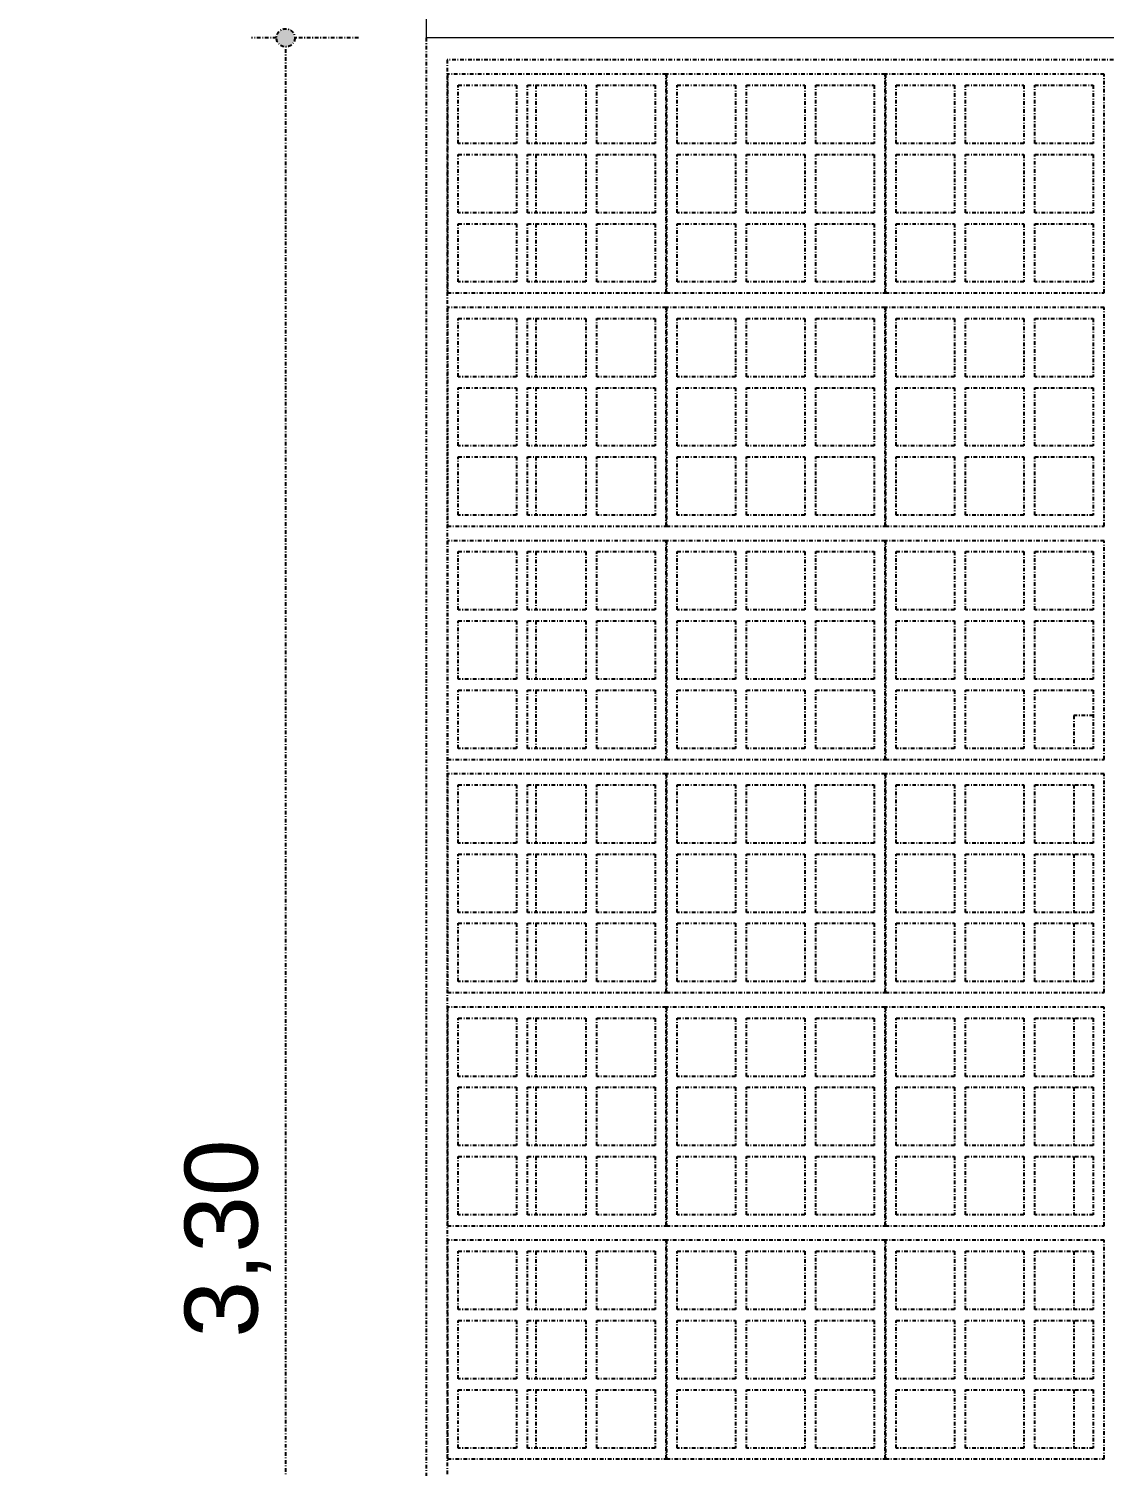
# Model space of a CAD drawing. Header units: metres. Extents: x -1783 to 21505, y -57 to 13660.
# Drawn here: x 12017.2 to 12164.7, y 7441.6 to 7638.9 of the extents above; entities that cross this region are included whole.
import ezdxf

# ---------------------------------------------------------------- set-up
doc = ezdxf.new("R2010")
doc.units = ezdxf.units.M
doc.header["$MEASUREMENT"] = 0
doc.linetypes.add('DASHDOT', pattern=[1, 0.5, -0.25, 0, -0.25])
doc.layers.add('01_F1 FACHADA FRONTAL _1_PAREDE CONSTRUIR_Caneta_No__241', color=7, linetype='Continuous', lineweight=13)
doc.layers.add('cotas', color=7, linetype='Continuous')
doc.layers.add('P03', color=7, linetype='Continuous')
doc.styles.add('GENERATED_STYLE_1', font='arial.ttf')

msp = doc.modelspace()

# ---------------------------------------------------------------- hatches: boundary and pattern name
at = {"layer": 'cotas'}
h = msp.add_hatch(color=7, dxfattribs=at)
h.dxf.hatch_style = 1
h.paths.add_polyline_path([(21504.961, 13659.963), (10304.961, 13659.963), (10304.961, 5739.963), (21504.961, 5739.963)])
h.paths.add_polyline_path([(10571.627, 13593.296), (21371.627, 13593.296), (21371.627, 5806.63), (10571.627, 5806.63)], flags=16)
at = {"layer": 'P03', "linetype": 'DASHDOT'}
msp.add_hatch(color=256, dxfattribs=at).paths.add_polyline_path([(12051.19, 7637.625), (12051.285, 7637.146), (12051.556, 7636.741), (12051.962, 7636.47), (12052.44, 7636.375), (12052.918, 7636.47), (12053.324, 7636.741), (12053.595, 7637.146), (12053.69, 7637.625), (12053.595, 7638.103), (12053.324, 7638.509), (12052.918, 7638.78), (12052.44, 7638.875), (12051.962, 7638.78), (12051.556, 7638.509), (12051.285, 7638.103)])

# ---------------------------------------------------------------- linework, layer by layer
at = {"layer": '01_F1 FACHADA FRONTAL _1_PAREDE CONSTRUIR_Caneta_No__241', "color": 7, "linetype": 'Continuous', "lineweight": 13, "ltscale": 1000}
for p, q in [((12071.764, 7637.625), (12071.764, 7782.625)), ((13081.764, 7637.625), (12071.764, 7637.625))]:
    msp.add_line(p, q, dxfattribs=at)
at = {"layer": 'P03', "linetype": 'DASHDOT'}
for p, q in [((12051.19, 7637.625), (12047.753, 7637.625)), ((12062.44, 7637.625), (12053.69, 7637.625)), ((12071.764, 7312.625), (12071.764, 7637.625)), ((12052.44, 7308.875), (12052.44, 7636.375)), ((13065.764, 7634.625), (12074.58, 7634.625)), ((12074.58, 7634.625), (12074.58, 7312.625)), ((12104.615, 7632.625), (12074.615, 7632.625)), ((12074.615, 7632.625), (12074.615, 7602.625)), ((12104.615, 7602.625), (12104.615, 7632.625)), ((12134.65, 7632.625), (12104.65, 7632.625)), ((12104.65, 7632.625), (12104.65, 7602.625)), ((12134.65, 7602.625), (12134.65, 7632.625)), ((12164.685, 7632.625), (12134.685, 7632.625)), ((12134.685, 7632.625), (12134.685, 7602.625)), ((12164.685, 7602.625), (12164.685, 7632.625)), ((12076.115, 7623.125), (12076.115, 7631.125)), ((12076.115, 7631.125), (12084.115, 7631.125)), ((12084.115, 7631.125), (12084.115, 7623.125)), ((12085.615, 7623.125), (12085.615, 7631.125)), ((12085.615, 7631.125), (12093.615, 7631.125)), ((12086.764, 7631.125), (12086.764, 7623.125)), ((12093.615, 7631.125), (12093.615, 7623.125)), ((12095.115, 7623.125), (12095.115, 7631.125)), ((12095.115, 7631.125), (12103.115, 7631.125)), ((12103.115, 7631.125), (12103.115, 7623.125)), ((12106.15, 7623.125), (12106.15, 7631.125)), ((12106.15, 7631.125), (12114.15, 7631.125)), ((12114.15, 7631.125), (12114.15, 7623.125)), ((12115.65, 7623.125), (12115.65, 7631.125)), ((12115.65, 7631.125), (12123.65, 7631.125)), ((12123.65, 7631.125), (12123.65, 7623.125)), ((12125.15, 7623.125), (12125.15, 7631.125)), ((12125.15, 7631.125), (12133.15, 7631.125)), ((12133.15, 7631.125), (12133.15, 7623.125)), ((12136.185, 7623.125), (12136.185, 7631.125)), ((12136.185, 7631.125), (12144.185, 7631.125)), ((12144.185, 7631.125), (12144.185, 7623.125)), ((12145.685, 7623.125), (12145.685, 7631.125)), ((12145.685, 7631.125), (12153.685, 7631.125)), ((12153.685, 7631.125), (12153.685, 7623.125)), ((12155.185, 7623.125), (12155.185, 7631.125)), ((12155.185, 7631.125), (12163.185, 7631.125)), ((12163.185, 7631.125), (12163.185, 7623.125)), ((12084.115, 7623.125), (12076.115, 7623.125)), ((12093.615, 7623.125), (12085.615, 7623.125)), ((12103.115, 7623.125), (12095.115, 7623.125)), ((12114.15, 7623.125), (12106.15, 7623.125)), ((12123.65, 7623.125), (12115.65, 7623.125)), ((12133.15, 7623.125), (12125.15, 7623.125)), ((12144.185, 7623.125), (12136.185, 7623.125)), ((12153.685, 7623.125), (12145.685, 7623.125)), ((12163.185, 7623.125), (12155.185, 7623.125)), ((12076.115, 7613.625), (12076.115, 7621.625)), ((12076.115, 7621.625), (12084.115, 7621.625)), ((12084.115, 7621.625), (12084.115, 7613.625)), ((12085.615, 7613.625), (12085.615, 7621.625)), ((12085.615, 7621.625), (12093.615, 7621.625)), ((12086.764, 7621.625), (12086.764, 7613.625)), ((12093.615, 7621.625), (12093.615, 7613.625)), ((12095.115, 7613.625), (12095.115, 7621.625)), ((12095.115, 7621.625), (12103.115, 7621.625)), ((12103.115, 7621.625), (12103.115, 7613.625)), ((12106.15, 7613.625), (12106.15, 7621.625)), ((12106.15, 7621.625), (12114.15, 7621.625)), ((12114.15, 7621.625), (12114.15, 7613.625)), ((12115.65, 7613.625), (12115.65, 7621.625)), ((12115.65, 7621.625), (12123.65, 7621.625)), ((12123.65, 7621.625), (12123.65, 7613.625)), ((12125.15, 7613.625), (12125.15, 7621.625)), ((12125.15, 7621.625), (12133.15, 7621.625)), ((12133.15, 7621.625), (12133.15, 7613.625)), ((12136.185, 7613.625), (12136.185, 7621.625)), ((12136.185, 7621.625), (12144.185, 7621.625)), ((12144.185, 7621.625), (12144.185, 7613.625)), ((12145.685, 7613.625), (12145.685, 7621.625)), ((12145.685, 7621.625), (12153.685, 7621.625)), ((12153.685, 7621.625), (12153.685, 7613.625)), ((12155.185, 7613.625), (12155.185, 7621.625)), ((12155.185, 7621.625), (12163.185, 7621.625)), ((12163.185, 7621.625), (12163.185, 7613.625)), ((12084.115, 7613.625), (12076.115, 7613.625)), ((12076.115, 7604.125), (12076.115, 7612.125)), ((12076.115, 7612.125), (12084.115, 7612.125)), ((12084.115, 7612.125), (12084.115, 7604.125)), ((12093.615, 7613.625), (12085.615, 7613.625)), ((12085.615, 7604.125), (12085.615, 7612.125)), ((12085.615, 7612.125), (12093.615, 7612.125)), ((12086.764, 7612.125), (12086.764, 7604.125)), ((12093.615, 7612.125), (12093.615, 7604.125)), ((12103.115, 7613.625), (12095.115, 7613.625)), ((12095.115, 7604.125), (12095.115, 7612.125)), ((12095.115, 7612.125), (12103.115, 7612.125)), ((12103.115, 7612.125), (12103.115, 7604.125)), ((12114.15, 7613.625), (12106.15, 7613.625)), ((12106.15, 7604.125), (12106.15, 7612.125)), ((12106.15, 7612.125), (12114.15, 7612.125)), ((12114.15, 7612.125), (12114.15, 7604.125)), ((12123.65, 7613.625), (12115.65, 7613.625)), ((12115.65, 7604.125), (12115.65, 7612.125)), ((12115.65, 7612.125), (12123.65, 7612.125)), ((12123.65, 7612.125), (12123.65, 7604.125)), ((12133.15, 7613.625), (12125.15, 7613.625)), ((12125.15, 7604.125), (12125.15, 7612.125)), ((12125.15, 7612.125), (12133.15, 7612.125)), ((12133.15, 7612.125), (12133.15, 7604.125)), ((12144.185, 7613.625), (12136.185, 7613.625)), ((12136.185, 7604.125), (12136.185, 7612.125)), ((12136.185, 7612.125), (12144.185, 7612.125)), ((12144.185, 7612.125), (12144.185, 7604.125)), ((12153.685, 7613.625), (12145.685, 7613.625)), ((12145.685, 7604.125), (12145.685, 7612.125)), ((12145.685, 7612.125), (12153.685, 7612.125)), ((12153.685, 7612.125), (12153.685, 7604.125)), ((12163.185, 7613.625), (12155.185, 7613.625)), ((12155.185, 7604.125), (12155.185, 7612.125)), ((12155.185, 7612.125), (12163.185, 7612.125)), ((12163.185, 7612.125), (12163.185, 7604.125)), ((12084.115, 7604.125), (12076.115, 7604.125)), ((12093.615, 7604.125), (12085.615, 7604.125)), ((12103.115, 7604.125), (12095.115, 7604.125)), ((12114.15, 7604.125), (12106.15, 7604.125)), ((12123.65, 7604.125), (12115.65, 7604.125)), ((12133.15, 7604.125), (12125.15, 7604.125)), ((12144.185, 7604.125), (12136.185, 7604.125)), ((12153.685, 7604.125), (12145.685, 7604.125)), ((12163.185, 7604.125), (12155.185, 7604.125)), ((12074.615, 7602.625), (12104.615, 7602.625)), ((12104.65, 7602.625), (12134.65, 7602.625)), ((12134.685, 7602.625), (12164.685, 7602.625)), ((12104.615, 7600.625), (12074.615, 7600.625)), ((12074.615, 7600.625), (12074.615, 7570.625)), ((12104.615, 7570.625), (12104.615, 7600.625)), ((12134.65, 7600.625), (12104.65, 7600.625)), ((12104.65, 7600.625), (12104.65, 7570.625)), ((12134.65, 7570.625), (12134.65, 7600.625)), ((12164.685, 7600.625), (12134.685, 7600.625)), ((12134.685, 7600.625), (12134.685, 7570.625)), ((12164.685, 7570.625), (12164.685, 7600.625)), ((12076.115, 7591.125), (12076.115, 7599.125)), ((12076.115, 7599.125), (12084.115, 7599.125)), ((12084.115, 7599.125), (12084.115, 7591.125)), ((12085.615, 7591.125), (12085.615, 7599.125)), ((12085.615, 7599.125), (12093.615, 7599.125)), ((12086.764, 7599.125), (12086.764, 7591.125)), ((12093.615, 7599.125), (12093.615, 7591.125)), ((12095.115, 7591.125), (12095.115, 7599.125)), ((12095.115, 7599.125), (12103.115, 7599.125)), ((12103.115, 7599.125), (12103.115, 7591.125)), ((12106.15, 7591.125), (12106.15, 7599.125)), ((12106.15, 7599.125), (12114.15, 7599.125)), ((12114.15, 7599.125), (12114.15, 7591.125)), ((12115.65, 7591.125), (12115.65, 7599.125)), ((12115.65, 7599.125), (12123.65, 7599.125)), ((12123.65, 7599.125), (12123.65, 7591.125)), ((12125.15, 7591.125), (12125.15, 7599.125)), ((12125.15, 7599.125), (12133.15, 7599.125)), ((12133.15, 7599.125), (12133.15, 7591.125)), ((12136.185, 7591.125), (12136.185, 7599.125)), ((12136.185, 7599.125), (12144.185, 7599.125)), ((12144.185, 7599.125), (12144.185, 7591.125)), ((12145.685, 7591.125), (12145.685, 7599.125)), ((12145.685, 7599.125), (12153.685, 7599.125)), ((12153.685, 7599.125), (12153.685, 7591.125)), ((12155.185, 7591.125), (12155.185, 7599.125)), ((12155.185, 7599.125), (12163.185, 7599.125)), ((12163.185, 7599.125), (12163.185, 7591.125)), ((12084.115, 7591.125), (12076.115, 7591.125)), ((12093.615, 7591.125), (12085.615, 7591.125)), ((12103.115, 7591.125), (12095.115, 7591.125)), ((12114.15, 7591.125), (12106.15, 7591.125)), ((12123.65, 7591.125), (12115.65, 7591.125)), ((12133.15, 7591.125), (12125.15, 7591.125)), ((12144.185, 7591.125), (12136.185, 7591.125)), ((12153.685, 7591.125), (12145.685, 7591.125)), ((12163.185, 7591.125), (12155.185, 7591.125)), ((12076.115, 7581.625), (12076.115, 7589.625)), ((12076.115, 7589.625), (12084.115, 7589.625)), ((12084.115, 7589.625), (12084.115, 7581.625)), ((12085.615, 7581.625), (12085.615, 7589.625)), ((12085.615, 7589.625), (12093.615, 7589.625)), ((12086.764, 7589.625), (12086.764, 7581.625)), ((12093.615, 7589.625), (12093.615, 7581.625)), ((12095.115, 7581.625), (12095.115, 7589.625)), ((12095.115, 7589.625), (12103.115, 7589.625)), ((12103.115, 7589.625), (12103.115, 7581.625)), ((12106.15, 7581.625), (12106.15, 7589.625)), ((12106.15, 7589.625), (12114.15, 7589.625)), ((12114.15, 7589.625), (12114.15, 7581.625)), ((12115.65, 7581.625), (12115.65, 7589.625)), ((12115.65, 7589.625), (12123.65, 7589.625)), ((12123.65, 7589.625), (12123.65, 7581.625)), ((12125.15, 7581.625), (12125.15, 7589.625)), ((12125.15, 7589.625), (12133.15, 7589.625)), ((12133.15, 7589.625), (12133.15, 7581.625)), ((12136.185, 7581.625), (12136.185, 7589.625)), ((12136.185, 7589.625), (12144.185, 7589.625)), ((12144.185, 7589.625), (12144.185, 7581.625)), ((12145.685, 7581.625), (12145.685, 7589.625)), ((12145.685, 7589.625), (12153.685, 7589.625)), ((12153.685, 7589.625), (12153.685, 7581.625)), ((12155.185, 7581.625), (12155.185, 7589.625)), ((12155.185, 7589.625), (12163.185, 7589.625)), ((12163.185, 7589.625), (12163.185, 7581.625)), ((12084.115, 7581.625), (12076.115, 7581.625)), ((12093.615, 7581.625), (12085.615, 7581.625)), ((12103.115, 7581.625), (12095.115, 7581.625)), ((12114.15, 7581.625), (12106.15, 7581.625)), ((12123.65, 7581.625), (12115.65, 7581.625)), ((12133.15, 7581.625), (12125.15, 7581.625)), ((12144.185, 7581.625), (12136.185, 7581.625)), ((12153.685, 7581.625), (12145.685, 7581.625)), ((12163.185, 7581.625), (12155.185, 7581.625)), ((12076.115, 7572.125), (12076.115, 7580.125)), ((12076.115, 7580.125), (12084.115, 7580.125)), ((12084.115, 7580.125), (12084.115, 7572.125)), ((12085.615, 7572.125), (12085.615, 7580.125)), ((12085.615, 7580.125), (12093.615, 7580.125)), ((12086.764, 7580.125), (12086.764, 7572.125)), ((12093.615, 7580.125), (12093.615, 7572.125)), ((12095.115, 7572.125), (12095.115, 7580.125)), ((12095.115, 7580.125), (12103.115, 7580.125)), ((12103.115, 7580.125), (12103.115, 7572.125)), ((12106.15, 7572.125), (12106.15, 7580.125)), ((12106.15, 7580.125), (12114.15, 7580.125)), ((12114.15, 7580.125), (12114.15, 7572.125)), ((12115.65, 7572.125), (12115.65, 7580.125)), ((12115.65, 7580.125), (12123.65, 7580.125)), ((12123.65, 7580.125), (12123.65, 7572.125)), ((12125.15, 7572.125), (12125.15, 7580.125)), ((12125.15, 7580.125), (12133.15, 7580.125)), ((12133.15, 7580.125), (12133.15, 7572.125)), ((12136.185, 7572.125), (12136.185, 7580.125)), ((12136.185, 7580.125), (12144.185, 7580.125)), ((12144.185, 7580.125), (12144.185, 7572.125)), ((12145.685, 7572.125), (12145.685, 7580.125)), ((12145.685, 7580.125), (12153.685, 7580.125)), ((12153.685, 7580.125), (12153.685, 7572.125)), ((12155.185, 7572.125), (12155.185, 7580.125)), ((12155.185, 7580.125), (12163.185, 7580.125)), ((12163.185, 7580.125), (12163.185, 7572.125)), ((12074.615, 7570.625), (12104.615, 7570.625)), ((12084.115, 7572.125), (12076.115, 7572.125)), ((12093.615, 7572.125), (12085.615, 7572.125)), ((12103.115, 7572.125), (12095.115, 7572.125)), ((12104.65, 7570.625), (12134.65, 7570.625)), ((12114.15, 7572.125), (12106.15, 7572.125)), ((12123.65, 7572.125), (12115.65, 7572.125)), ((12133.15, 7572.125), (12125.15, 7572.125)), ((12134.685, 7570.625), (12164.685, 7570.625)), ((12144.185, 7572.125), (12136.185, 7572.125)), ((12153.685, 7572.125), (12145.685, 7572.125)), ((12163.185, 7572.125), (12155.185, 7572.125)), ((12104.615, 7568.625), (12074.615, 7568.625)), ((12074.615, 7568.625), (12074.615, 7538.625)), ((12104.615, 7538.625), (12104.615, 7568.625)), ((12134.65, 7568.625), (12104.65, 7568.625)), ((12104.65, 7568.625), (12104.65, 7538.625)), ((12134.65, 7538.625), (12134.65, 7568.625)), ((12164.685, 7568.625), (12134.685, 7568.625)), ((12134.685, 7568.625), (12134.685, 7538.625)), ((12164.685, 7538.625), (12164.685, 7568.625)), ((12076.115, 7559.125), (12076.115, 7567.125)), ((12076.115, 7567.125), (12084.115, 7567.125)), ((12084.115, 7567.125), (12084.115, 7559.125)), ((12085.615, 7559.125), (12085.615, 7567.125)), ((12085.615, 7567.125), (12093.615, 7567.125)), ((12086.764, 7567.125), (12086.764, 7559.125)), ((12093.615, 7567.125), (12093.615, 7559.125)), ((12095.115, 7559.125), (12095.115, 7567.125)), ((12095.115, 7567.125), (12103.115, 7567.125)), ((12103.115, 7567.125), (12103.115, 7559.125)), ((12106.15, 7559.125), (12106.15, 7567.125)), ((12106.15, 7567.125), (12114.15, 7567.125)), ((12114.15, 7567.125), (12114.15, 7559.125)), ((12115.65, 7559.125), (12115.65, 7567.125)), ((12115.65, 7567.125), (12123.65, 7567.125)), ((12123.65, 7567.125), (12123.65, 7559.125)), ((12125.15, 7559.125), (12125.15, 7567.125)), ((12125.15, 7567.125), (12133.15, 7567.125)), ((12133.15, 7567.125), (12133.15, 7559.125)), ((12136.185, 7559.125), (12136.185, 7567.125)), ((12136.185, 7567.125), (12144.185, 7567.125)), ((12144.185, 7567.125), (12144.185, 7559.125)), ((12145.685, 7559.125), (12145.685, 7567.125)), ((12145.685, 7567.125), (12153.685, 7567.125)), ((12153.685, 7567.125), (12153.685, 7559.125)), ((12155.185, 7559.125), (12155.185, 7567.125)), ((12155.185, 7567.125), (12163.185, 7567.125)), ((12163.185, 7567.125), (12163.185, 7559.125)), ((12084.115, 7559.125), (12076.115, 7559.125)), ((12093.615, 7559.125), (12085.615, 7559.125)), ((12103.115, 7559.125), (12095.115, 7559.125)), ((12114.15, 7559.125), (12106.15, 7559.125)), ((12123.65, 7559.125), (12115.65, 7559.125)), ((12133.15, 7559.125), (12125.15, 7559.125)), ((12144.185, 7559.125), (12136.185, 7559.125)), ((12153.685, 7559.125), (12145.685, 7559.125)), ((12163.185, 7559.125), (12155.185, 7559.125)), ((12076.115, 7549.625), (12076.115, 7557.625)), ((12076.115, 7557.625), (12084.115, 7557.625)), ((12084.115, 7557.625), (12084.115, 7549.625)), ((12085.615, 7549.625), (12085.615, 7557.625)), ((12085.615, 7557.625), (12093.615, 7557.625)), ((12086.764, 7557.625), (12086.764, 7549.625)), ((12093.615, 7557.625), (12093.615, 7549.625)), ((12095.115, 7549.625), (12095.115, 7557.625)), ((12095.115, 7557.625), (12103.115, 7557.625)), ((12103.115, 7557.625), (12103.115, 7549.625)), ((12106.15, 7549.625), (12106.15, 7557.625)), ((12106.15, 7557.625), (12114.15, 7557.625)), ((12114.15, 7557.625), (12114.15, 7549.625)), ((12115.65, 7549.625), (12115.65, 7557.625)), ((12115.65, 7557.625), (12123.65, 7557.625)), ((12123.65, 7557.625), (12123.65, 7549.625)), ((12125.15, 7549.625), (12125.15, 7557.625)), ((12125.15, 7557.625), (12133.15, 7557.625)), ((12133.15, 7557.625), (12133.15, 7549.625)), ((12136.185, 7549.625), (12136.185, 7557.625)), ((12136.185, 7557.625), (12144.185, 7557.625)), ((12144.185, 7557.625), (12144.185, 7549.625)), ((12145.685, 7549.625), (12145.685, 7557.625)), ((12145.685, 7557.625), (12153.685, 7557.625)), ((12153.685, 7557.625), (12153.685, 7549.625)), ((12155.185, 7549.625), (12155.185, 7557.625)), ((12155.185, 7557.625), (12163.185, 7557.625)), ((12163.185, 7557.625), (12163.185, 7549.625)), ((12084.115, 7549.625), (12076.115, 7549.625)), ((12093.615, 7549.625), (12085.615, 7549.625)), ((12103.115, 7549.625), (12095.115, 7549.625)), ((12114.15, 7549.625), (12106.15, 7549.625)), ((12123.65, 7549.625), (12115.65, 7549.625)), ((12133.15, 7549.625), (12125.15, 7549.625)), ((12144.185, 7549.625), (12136.185, 7549.625)), ((12153.685, 7549.625), (12145.685, 7549.625)), ((12163.185, 7549.625), (12155.185, 7549.625)), ((12076.115, 7540.125), (12076.115, 7548.125)), ((12076.115, 7548.125), (12084.115, 7548.125)), ((12084.115, 7548.125), (12084.115, 7540.125)), ((12085.615, 7540.125), (12085.615, 7548.125)), ((12085.615, 7548.125), (12093.615, 7548.125)), ((12086.764, 7548.125), (12086.764, 7540.125)), ((12093.615, 7548.125), (12093.615, 7540.125)), ((12095.115, 7540.125), (12095.115, 7548.125)), ((12095.115, 7548.125), (12103.115, 7548.125)), ((12103.115, 7548.125), (12103.115, 7540.125)), ((12106.15, 7540.125), (12106.15, 7548.125)), ((12106.15, 7548.125), (12114.15, 7548.125)), ((12114.15, 7548.125), (12114.15, 7540.125)), ((12115.65, 7540.125), (12115.65, 7548.125)), ((12115.65, 7548.125), (12123.65, 7548.125)), ((12123.65, 7548.125), (12123.65, 7540.125)), ((12125.15, 7540.125), (12125.15, 7548.125)), ((12125.15, 7548.125), (12133.15, 7548.125)), ((12133.15, 7548.125), (12133.15, 7540.125)), ((12136.185, 7540.125), (12136.185, 7548.125)), ((12136.185, 7548.125), (12144.185, 7548.125)), ((12144.185, 7548.125), (12144.185, 7540.125)), ((12145.685, 7540.125), (12145.685, 7548.125)), ((12145.685, 7548.125), (12153.685, 7548.125)), ((12153.685, 7548.125), (12153.685, 7540.125)), ((12155.185, 7540.125), (12155.185, 7548.125)), ((12155.185, 7548.125), (12163.185, 7548.125)), ((12163.185, 7548.125), (12163.185, 7540.125)), ((12160.55, 7544.625), (12160.55, 7540.125)), ((12163.185, 7544.625), (12160.55, 7544.625)), ((12084.115, 7540.125), (12076.115, 7540.125)), ((12093.615, 7540.125), (12085.615, 7540.125)), ((12103.115, 7540.125), (12095.115, 7540.125)), ((12114.15, 7540.125), (12106.15, 7540.125)), ((12123.65, 7540.125), (12115.65, 7540.125)), ((12133.15, 7540.125), (12125.15, 7540.125)), ((12144.185, 7540.125), (12136.185, 7540.125)), ((12153.685, 7540.125), (12145.685, 7540.125)), ((12163.185, 7540.125), (12155.185, 7540.125)), ((12074.615, 7538.625), (12104.615, 7538.625)), ((12104.65, 7538.625), (12134.65, 7538.625)), ((12134.685, 7538.625), (12164.685, 7538.625)), ((12104.615, 7536.625), (12074.615, 7536.625)), ((12074.615, 7536.625), (12074.615, 7506.625)), ((12076.115, 7527.125), (12076.115, 7535.125)), ((12076.115, 7535.125), (12084.115, 7535.125)), ((12084.115, 7535.125), (12084.115, 7527.125)), ((12085.615, 7527.125), (12085.615, 7535.125)), ((12085.615, 7535.125), (12093.615, 7535.125)), ((12086.764, 7535.125), (12086.764, 7527.125)), ((12093.615, 7535.125), (12093.615, 7527.125)), ((12095.115, 7527.125), (12095.115, 7535.125)), ((12095.115, 7535.125), (12103.115, 7535.125)), ((12103.115, 7535.125), (12103.115, 7527.125)), ((12104.615, 7506.625), (12104.615, 7536.625)), ((12134.65, 7536.625), (12104.65, 7536.625)), ((12104.65, 7536.625), (12104.65, 7506.625)), ((12106.15, 7527.125), (12106.15, 7535.125)), ((12106.15, 7535.125), (12114.15, 7535.125)), ((12114.15, 7535.125), (12114.15, 7527.125)), ((12115.65, 7527.125), (12115.65, 7535.125)), ((12115.65, 7535.125), (12123.65, 7535.125)), ((12123.65, 7535.125), (12123.65, 7527.125)), ((12125.15, 7527.125), (12125.15, 7535.125)), ((12125.15, 7535.125), (12133.15, 7535.125)), ((12133.15, 7535.125), (12133.15, 7527.125)), ((12134.65, 7506.625), (12134.65, 7536.625)), ((12164.685, 7536.625), (12134.685, 7536.625)), ((12134.685, 7536.625), (12134.685, 7506.625)), ((12136.185, 7527.125), (12136.185, 7535.125)), ((12136.185, 7535.125), (12144.185, 7535.125)), ((12144.185, 7535.125), (12144.185, 7527.125)), ((12145.685, 7527.125), (12145.685, 7535.125)), ((12145.685, 7535.125), (12153.685, 7535.125)), ((12153.685, 7535.125), (12153.685, 7527.125)), ((12155.185, 7527.125), (12155.185, 7535.125)), ((12155.185, 7535.125), (12163.185, 7535.125)), ((12160.55, 7535.125), (12160.55, 7527.125)), ((12163.185, 7535.125), (12163.185, 7527.125)), ((12164.685, 7506.625), (12164.685, 7536.625)), ((12084.115, 7527.125), (12076.115, 7527.125)), ((12093.615, 7527.125), (12085.615, 7527.125)), ((12103.115, 7527.125), (12095.115, 7527.125)), ((12114.15, 7527.125), (12106.15, 7527.125)), ((12123.65, 7527.125), (12115.65, 7527.125)), ((12133.15, 7527.125), (12125.15, 7527.125)), ((12144.185, 7527.125), (12136.185, 7527.125)), ((12153.685, 7527.125), (12145.685, 7527.125)), ((12163.185, 7527.125), (12155.185, 7527.125)), ((12076.115, 7517.625), (12076.115, 7525.625)), ((12076.115, 7525.625), (12084.115, 7525.625)), ((12084.115, 7525.625), (12084.115, 7517.625)), ((12085.615, 7517.625), (12085.615, 7525.625)), ((12085.615, 7525.625), (12093.615, 7525.625)), ((12086.764, 7525.625), (12086.764, 7517.625)), ((12093.615, 7525.625), (12093.615, 7517.625)), ((12095.115, 7517.625), (12095.115, 7525.625)), ((12095.115, 7525.625), (12103.115, 7525.625)), ((12103.115, 7525.625), (12103.115, 7517.625)), ((12106.15, 7517.625), (12106.15, 7525.625)), ((12106.15, 7525.625), (12114.15, 7525.625)), ((12114.15, 7525.625), (12114.15, 7517.625)), ((12115.65, 7517.625), (12115.65, 7525.625)), ((12115.65, 7525.625), (12123.65, 7525.625)), ((12123.65, 7525.625), (12123.65, 7517.625)), ((12125.15, 7517.625), (12125.15, 7525.625)), ((12125.15, 7525.625), (12133.15, 7525.625)), ((12133.15, 7525.625), (12133.15, 7517.625)), ((12136.185, 7517.625), (12136.185, 7525.625)), ((12136.185, 7525.625), (12144.185, 7525.625)), ((12144.185, 7525.625), (12144.185, 7517.625)), ((12145.685, 7517.625), (12145.685, 7525.625)), ((12145.685, 7525.625), (12153.685, 7525.625)), ((12153.685, 7525.625), (12153.685, 7517.625)), ((12155.185, 7517.625), (12155.185, 7525.625)), ((12155.185, 7525.625), (12163.185, 7525.625)), ((12160.55, 7525.625), (12160.55, 7517.625)), ((12163.185, 7525.625), (12163.185, 7517.625)), ((12084.115, 7517.625), (12076.115, 7517.625)), ((12093.615, 7517.625), (12085.615, 7517.625)), ((12103.115, 7517.625), (12095.115, 7517.625)), ((12114.15, 7517.625), (12106.15, 7517.625)), ((12123.65, 7517.625), (12115.65, 7517.625)), ((12133.15, 7517.625), (12125.15, 7517.625)), ((12144.185, 7517.625), (12136.185, 7517.625)), ((12153.685, 7517.625), (12145.685, 7517.625)), ((12163.185, 7517.625), (12155.185, 7517.625)), ((12076.115, 7508.125), (12076.115, 7516.125)), ((12076.115, 7516.125), (12084.115, 7516.125)), ((12084.115, 7516.125), (12084.115, 7508.125)), ((12085.615, 7508.125), (12085.615, 7516.125)), ((12085.615, 7516.125), (12093.615, 7516.125)), ((12086.764, 7516.125), (12086.764, 7508.125)), ((12093.615, 7516.125), (12093.615, 7508.125)), ((12095.115, 7508.125), (12095.115, 7516.125)), ((12095.115, 7516.125), (12103.115, 7516.125)), ((12103.115, 7516.125), (12103.115, 7508.125)), ((12106.15, 7508.125), (12106.15, 7516.125)), ((12106.15, 7516.125), (12114.15, 7516.125)), ((12114.15, 7516.125), (12114.15, 7508.125)), ((12115.65, 7508.125), (12115.65, 7516.125)), ((12115.65, 7516.125), (12123.65, 7516.125)), ((12123.65, 7516.125), (12123.65, 7508.125)), ((12125.15, 7508.125), (12125.15, 7516.125)), ((12125.15, 7516.125), (12133.15, 7516.125)), ((12133.15, 7516.125), (12133.15, 7508.125)), ((12136.185, 7508.125), (12136.185, 7516.125)), ((12136.185, 7516.125), (12144.185, 7516.125)), ((12144.185, 7516.125), (12144.185, 7508.125)), ((12145.685, 7508.125), (12145.685, 7516.125)), ((12145.685, 7516.125), (12153.685, 7516.125)), ((12153.685, 7516.125), (12153.685, 7508.125)), ((12155.185, 7508.125), (12155.185, 7516.125)), ((12155.185, 7516.125), (12163.185, 7516.125)), ((12160.55, 7516.125), (12160.55, 7508.125)), ((12163.185, 7516.125), (12163.185, 7508.125)), ((12084.115, 7508.125), (12076.115, 7508.125)), ((12093.615, 7508.125), (12085.615, 7508.125)), ((12103.115, 7508.125), (12095.115, 7508.125)), ((12114.15, 7508.125), (12106.15, 7508.125)), ((12123.65, 7508.125), (12115.65, 7508.125)), ((12133.15, 7508.125), (12125.15, 7508.125)), ((12144.185, 7508.125), (12136.185, 7508.125)), ((12153.685, 7508.125), (12145.685, 7508.125)), ((12163.185, 7508.125), (12155.185, 7508.125)), ((12074.615, 7506.625), (12104.615, 7506.625)), ((12104.65, 7506.625), (12134.65, 7506.625)), ((12134.685, 7506.625), (12164.685, 7506.625)), ((12104.615, 7504.625), (12074.615, 7504.625)), ((12074.615, 7504.625), (12074.615, 7474.625)), ((12104.615, 7474.625), (12104.615, 7504.625)), ((12134.65, 7504.625), (12104.65, 7504.625)), ((12104.65, 7504.625), (12104.65, 7474.625)), ((12134.65, 7474.625), (12134.65, 7504.625)), ((12164.685, 7504.625), (12134.685, 7504.625)), ((12134.685, 7504.625), (12134.685, 7474.625)), ((12164.685, 7474.625), (12164.685, 7504.625)), ((12076.115, 7495.125), (12076.115, 7503.125)), ((12076.115, 7503.125), (12084.115, 7503.125)), ((12084.115, 7503.125), (12084.115, 7495.125)), ((12085.615, 7495.125), (12085.615, 7503.125)), ((12085.615, 7503.125), (12093.615, 7503.125)), ((12086.764, 7503.125), (12086.764, 7495.125)), ((12093.615, 7503.125), (12093.615, 7495.125)), ((12095.115, 7495.125), (12095.115, 7503.125)), ((12095.115, 7503.125), (12103.115, 7503.125)), ((12103.115, 7503.125), (12103.115, 7495.125)), ((12106.15, 7495.125), (12106.15, 7503.125)), ((12106.15, 7503.125), (12114.15, 7503.125)), ((12114.15, 7503.125), (12114.15, 7495.125)), ((12115.65, 7495.125), (12115.65, 7503.125)), ((12115.65, 7503.125), (12123.65, 7503.125)), ((12123.65, 7503.125), (12123.65, 7495.125)), ((12125.15, 7495.125), (12125.15, 7503.125)), ((12125.15, 7503.125), (12133.15, 7503.125)), ((12133.15, 7503.125), (12133.15, 7495.125)), ((12136.185, 7495.125), (12136.185, 7503.125)), ((12136.185, 7503.125), (12144.185, 7503.125)), ((12144.185, 7503.125), (12144.185, 7495.125)), ((12145.685, 7495.125), (12145.685, 7503.125)), ((12145.685, 7503.125), (12153.685, 7503.125)), ((12153.685, 7503.125), (12153.685, 7495.125)), ((12155.185, 7495.125), (12155.185, 7503.125)), ((12155.185, 7503.125), (12163.185, 7503.125)), ((12160.55, 7503.125), (12160.55, 7495.125)), ((12163.185, 7503.125), (12163.185, 7495.125)), ((12084.115, 7495.125), (12076.115, 7495.125)), ((12076.115, 7485.625), (12076.115, 7493.625)), ((12076.115, 7493.625), (12084.115, 7493.625)), ((12084.115, 7493.625), (12084.115, 7485.625)), ((12093.615, 7495.125), (12085.615, 7495.125)), ((12085.615, 7485.625), (12085.615, 7493.625)), ((12085.615, 7493.625), (12093.615, 7493.625)), ((12086.764, 7493.625), (12086.764, 7485.625)), ((12093.615, 7493.625), (12093.615, 7485.625)), ((12103.115, 7495.125), (12095.115, 7495.125)), ((12095.115, 7485.625), (12095.115, 7493.625)), ((12095.115, 7493.625), (12103.115, 7493.625)), ((12103.115, 7493.625), (12103.115, 7485.625)), ((12114.15, 7495.125), (12106.15, 7495.125)), ((12106.15, 7485.625), (12106.15, 7493.625)), ((12106.15, 7493.625), (12114.15, 7493.625)), ((12114.15, 7493.625), (12114.15, 7485.625)), ((12123.65, 7495.125), (12115.65, 7495.125)), ((12115.65, 7485.625), (12115.65, 7493.625)), ((12115.65, 7493.625), (12123.65, 7493.625)), ((12123.65, 7493.625), (12123.65, 7485.625)), ((12133.15, 7495.125), (12125.15, 7495.125)), ((12125.15, 7485.625), (12125.15, 7493.625)), ((12125.15, 7493.625), (12133.15, 7493.625)), ((12133.15, 7493.625), (12133.15, 7485.625)), ((12144.185, 7495.125), (12136.185, 7495.125)), ((12136.185, 7485.625), (12136.185, 7493.625)), ((12136.185, 7493.625), (12144.185, 7493.625)), ((12144.185, 7493.625), (12144.185, 7485.625)), ((12153.685, 7495.125), (12145.685, 7495.125)), ((12145.685, 7485.625), (12145.685, 7493.625)), ((12145.685, 7493.625), (12153.685, 7493.625)), ((12153.685, 7493.625), (12153.685, 7485.625)), ((12163.185, 7495.125), (12155.185, 7495.125)), ((12155.185, 7485.625), (12155.185, 7493.625)), ((12155.185, 7493.625), (12163.185, 7493.625)), ((12160.55, 7493.625), (12160.55, 7485.625)), ((12163.185, 7493.625), (12163.185, 7485.625)), ((12084.115, 7485.625), (12076.115, 7485.625)), ((12076.115, 7476.125), (12076.115, 7484.125)), ((12076.115, 7484.125), (12084.115, 7484.125)), ((12084.115, 7484.125), (12084.115, 7476.125)), ((12093.615, 7485.625), (12085.615, 7485.625)), ((12085.615, 7476.125), (12085.615, 7484.125)), ((12085.615, 7484.125), (12093.615, 7484.125)), ((12086.764, 7484.125), (12086.764, 7476.125)), ((12093.615, 7484.125), (12093.615, 7476.125)), ((12103.115, 7485.625), (12095.115, 7485.625)), ((12095.115, 7476.125), (12095.115, 7484.125)), ((12095.115, 7484.125), (12103.115, 7484.125)), ((12103.115, 7484.125), (12103.115, 7476.125)), ((12114.15, 7485.625), (12106.15, 7485.625)), ((12106.15, 7476.125), (12106.15, 7484.125)), ((12106.15, 7484.125), (12114.15, 7484.125)), ((12114.15, 7484.125), (12114.15, 7476.125)), ((12123.65, 7485.625), (12115.65, 7485.625)), ((12115.65, 7476.125), (12115.65, 7484.125)), ((12115.65, 7484.125), (12123.65, 7484.125)), ((12123.65, 7484.125), (12123.65, 7476.125)), ((12133.15, 7485.625), (12125.15, 7485.625)), ((12125.15, 7476.125), (12125.15, 7484.125)), ((12125.15, 7484.125), (12133.15, 7484.125)), ((12133.15, 7484.125), (12133.15, 7476.125)), ((12144.185, 7485.625), (12136.185, 7485.625)), ((12136.185, 7476.125), (12136.185, 7484.125)), ((12136.185, 7484.125), (12144.185, 7484.125)), ((12144.185, 7484.125), (12144.185, 7476.125)), ((12153.685, 7485.625), (12145.685, 7485.625)), ((12145.685, 7476.125), (12145.685, 7484.125)), ((12145.685, 7484.125), (12153.685, 7484.125)), ((12153.685, 7484.125), (12153.685, 7476.125)), ((12163.185, 7485.625), (12155.185, 7485.625)), ((12155.185, 7476.125), (12155.185, 7484.125)), ((12155.185, 7484.125), (12163.185, 7484.125)), ((12160.55, 7484.125), (12160.55, 7476.125)), ((12163.185, 7484.125), (12163.185, 7476.125)), ((12084.115, 7476.125), (12076.115, 7476.125)), ((12093.615, 7476.125), (12085.615, 7476.125)), ((12103.115, 7476.125), (12095.115, 7476.125)), ((12114.15, 7476.125), (12106.15, 7476.125)), ((12123.65, 7476.125), (12115.65, 7476.125)), ((12133.15, 7476.125), (12125.15, 7476.125)), ((12144.185, 7476.125), (12136.185, 7476.125)), ((12153.685, 7476.125), (12145.685, 7476.125)), ((12163.185, 7476.125), (12155.185, 7476.125)), ((12074.615, 7474.625), (12104.615, 7474.625)), ((12104.65, 7474.625), (12134.65, 7474.625)), ((12134.685, 7474.625), (12164.685, 7474.625)), ((12104.615, 7472.625), (12074.615, 7472.625)), ((12074.615, 7472.625), (12074.615, 7442.625)), ((12104.615, 7442.625), (12104.615, 7472.625)), ((12134.65, 7472.625), (12104.65, 7472.625)), ((12104.65, 7472.625), (12104.65, 7442.625)), ((12134.65, 7442.625), (12134.65, 7472.625)), ((12164.685, 7472.625), (12134.685, 7472.625)), ((12134.685, 7472.625), (12134.685, 7442.625)), ((12164.685, 7442.625), (12164.685, 7472.625)), ((12076.115, 7463.125), (12076.115, 7471.125)), ((12076.115, 7471.125), (12084.115, 7471.125)), ((12084.115, 7471.125), (12084.115, 7463.125)), ((12085.615, 7463.125), (12085.615, 7471.125)), ((12085.615, 7471.125), (12093.615, 7471.125)), ((12086.764, 7471.125), (12086.764, 7463.125)), ((12093.615, 7471.125), (12093.615, 7463.125)), ((12095.115, 7463.125), (12095.115, 7471.125)), ((12095.115, 7471.125), (12103.115, 7471.125)), ((12103.115, 7471.125), (12103.115, 7463.125)), ((12106.15, 7463.125), (12106.15, 7471.125)), ((12106.15, 7471.125), (12114.15, 7471.125)), ((12114.15, 7471.125), (12114.15, 7463.125)), ((12115.65, 7463.125), (12115.65, 7471.125)), ((12115.65, 7471.125), (12123.65, 7471.125)), ((12123.65, 7471.125), (12123.65, 7463.125)), ((12125.15, 7463.125), (12125.15, 7471.125)), ((12125.15, 7471.125), (12133.15, 7471.125)), ((12133.15, 7471.125), (12133.15, 7463.125)), ((12136.185, 7463.125), (12136.185, 7471.125)), ((12136.185, 7471.125), (12144.185, 7471.125)), ((12144.185, 7471.125), (12144.185, 7463.125)), ((12145.685, 7463.125), (12145.685, 7471.125)), ((12145.685, 7471.125), (12153.685, 7471.125)), ((12153.685, 7471.125), (12153.685, 7463.125)), ((12155.185, 7463.125), (12155.185, 7471.125)), ((12155.185, 7471.125), (12163.185, 7471.125)), ((12160.55, 7471.125), (12160.55, 7463.125)), ((12163.185, 7471.125), (12163.185, 7463.125)), ((12084.115, 7463.125), (12076.115, 7463.125)), ((12093.615, 7463.125), (12085.615, 7463.125)), ((12103.115, 7463.125), (12095.115, 7463.125)), ((12114.15, 7463.125), (12106.15, 7463.125)), ((12123.65, 7463.125), (12115.65, 7463.125)), ((12133.15, 7463.125), (12125.15, 7463.125)), ((12144.185, 7463.125), (12136.185, 7463.125)), ((12153.685, 7463.125), (12145.685, 7463.125)), ((12163.185, 7463.125), (12155.185, 7463.125)), ((12076.115, 7453.625), (12076.115, 7461.625)), ((12076.115, 7461.625), (12084.115, 7461.625)), ((12084.115, 7461.625), (12084.115, 7453.625)), ((12085.615, 7453.625), (12085.615, 7461.625)), ((12085.615, 7461.625), (12093.615, 7461.625)), ((12086.764, 7461.625), (12086.764, 7453.625)), ((12093.615, 7461.625), (12093.615, 7453.625)), ((12095.115, 7453.625), (12095.115, 7461.625)), ((12095.115, 7461.625), (12103.115, 7461.625)), ((12103.115, 7461.625), (12103.115, 7453.625)), ((12106.15, 7453.625), (12106.15, 7461.625)), ((12106.15, 7461.625), (12114.15, 7461.625)), ((12114.15, 7461.625), (12114.15, 7453.625)), ((12115.65, 7453.625), (12115.65, 7461.625)), ((12115.65, 7461.625), (12123.65, 7461.625)), ((12123.65, 7461.625), (12123.65, 7453.625)), ((12125.15, 7453.625), (12125.15, 7461.625)), ((12125.15, 7461.625), (12133.15, 7461.625)), ((12133.15, 7461.625), (12133.15, 7453.625)), ((12136.185, 7453.625), (12136.185, 7461.625)), ((12136.185, 7461.625), (12144.185, 7461.625)), ((12144.185, 7461.625), (12144.185, 7453.625)), ((12145.685, 7453.625), (12145.685, 7461.625)), ((12145.685, 7461.625), (12153.685, 7461.625)), ((12153.685, 7461.625), (12153.685, 7453.625)), ((12155.185, 7453.625), (12155.185, 7461.625)), ((12155.185, 7461.625), (12163.185, 7461.625)), ((12160.55, 7461.625), (12160.55, 7453.625)), ((12163.185, 7461.625), (12163.185, 7453.625)), ((12084.115, 7453.625), (12076.115, 7453.625)), ((12076.115, 7444.125), (12076.115, 7452.125)), ((12076.115, 7452.125), (12084.115, 7452.125)), ((12084.115, 7452.125), (12084.115, 7444.125)), ((12093.615, 7453.625), (12085.615, 7453.625)), ((12085.615, 7444.125), (12085.615, 7452.125)), ((12085.615, 7452.125), (12093.615, 7452.125)), ((12086.764, 7452.125), (12086.764, 7444.125)), ((12093.615, 7452.125), (12093.615, 7444.125)), ((12103.115, 7453.625), (12095.115, 7453.625)), ((12095.115, 7444.125), (12095.115, 7452.125)), ((12095.115, 7452.125), (12103.115, 7452.125)), ((12103.115, 7452.125), (12103.115, 7444.125)), ((12114.15, 7453.625), (12106.15, 7453.625)), ((12106.15, 7444.125), (12106.15, 7452.125)), ((12106.15, 7452.125), (12114.15, 7452.125)), ((12114.15, 7452.125), (12114.15, 7444.125)), ((12123.65, 7453.625), (12115.65, 7453.625)), ((12115.65, 7444.125), (12115.65, 7452.125)), ((12115.65, 7452.125), (12123.65, 7452.125)), ((12123.65, 7452.125), (12123.65, 7444.125)), ((12133.15, 7453.625), (12125.15, 7453.625)), ((12125.15, 7444.125), (12125.15, 7452.125)), ((12125.15, 7452.125), (12133.15, 7452.125)), ((12133.15, 7452.125), (12133.15, 7444.125)), ((12144.185, 7453.625), (12136.185, 7453.625)), ((12136.185, 7444.125), (12136.185, 7452.125)), ((12136.185, 7452.125), (12144.185, 7452.125)), ((12144.185, 7452.125), (12144.185, 7444.125)), ((12153.685, 7453.625), (12145.685, 7453.625)), ((12145.685, 7444.125), (12145.685, 7452.125)), ((12145.685, 7452.125), (12153.685, 7452.125)), ((12153.685, 7452.125), (12153.685, 7444.125)), ((12163.185, 7453.625), (12155.185, 7453.625)), ((12155.185, 7444.125), (12155.185, 7452.125)), ((12155.185, 7452.125), (12163.185, 7452.125)), ((12160.55, 7452.125), (12160.55, 7444.125)), ((12163.185, 7452.125), (12163.185, 7444.125)), ((12074.615, 7442.625), (12104.615, 7442.625)), ((12084.115, 7444.125), (12076.115, 7444.125)), ((12093.615, 7444.125), (12085.615, 7444.125)), ((12103.115, 7444.125), (12095.115, 7444.125)), ((12104.65, 7442.625), (12134.65, 7442.625)), ((12114.15, 7444.125), (12106.15, 7444.125)), ((12123.65, 7444.125), (12115.65, 7444.125)), ((12133.15, 7444.125), (12125.15, 7444.125)), ((12134.685, 7442.625), (12164.685, 7442.625)), ((12144.185, 7444.125), (12136.185, 7444.125)), ((12153.685, 7444.125), (12145.685, 7444.125)), ((12163.185, 7444.125), (12155.185, 7444.125))]:
    msp.add_line(p, q, dxfattribs=at)
msp.add_circle((12052.44, 7637.625), 1.25, dxfattribs=at)

# ---------------------------------------------------------------- texts
at = {"layer": 'P03', "linetype": 'DASHDOT', "insert": (12050.44, 7459.279), "char_height": 10, "width": 26.692, "attachment_point": 7, "rotation": 90, "style": 'GENERATED_STYLE_1'}
msp.add_mtext('\\A1;3,30', dxfattribs=at)

doc.saveas('drawing.dxf')
